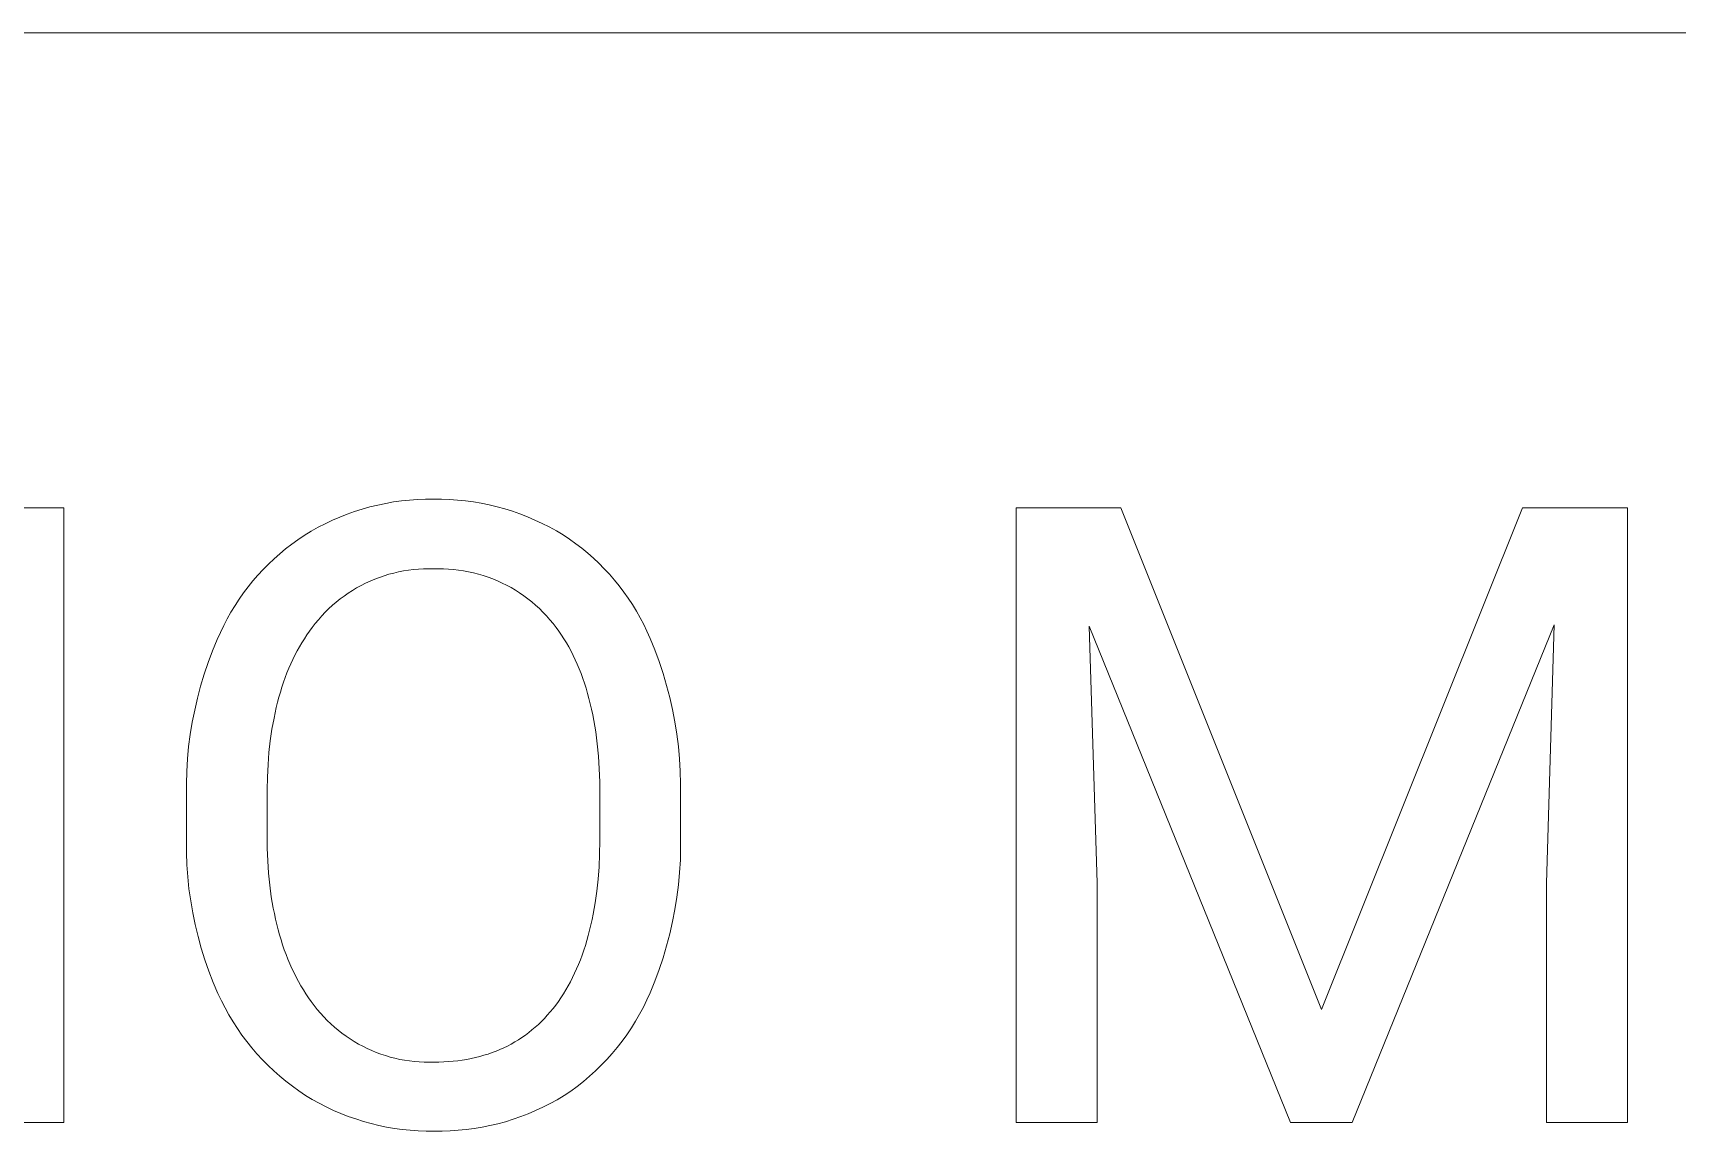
# Model space of a CAD drawing. Header units: millimetres. Extents: x 4001 to 9794, y -321 to 3726.
# Drawn here: x 8150.6 to 8297.4, y 228.2 to 326.2 of the extents above; entities that cross this region are included whole.
import ezdxf

# ---------------------------------------------------------------- set-up
doc = ezdxf.new("R2010")
doc.units = ezdxf.units.MM
doc.header["$MEASUREMENT"] = 0
doc.layers.add('Domyślny', color=7, linetype='Continuous', true_color=0x000000)

msp = doc.modelspace()

# ---------------------------------------------------------------- linework, layer by layer
at = {"layer": 'Domyślny', "color": 18, "lineweight": 15, "true_color": 0x000000}
for p, q in [((9788.8, 326.17), (7605.14, 326.17)), ((8146.2, 283.81), (8153.39, 283.81)), ((8153.39, 283.81), (8153.39, 228.95)), ((8178.67, 283.24), (8179.34, 283.47)), ((8179.34, 283.47), (8180.02, 283.69)), ((8180.02, 283.69), (8180.71, 283.88)), ((8180.71, 283.88), (8181.41, 284.05)), ((8181.41, 284.05), (8182.11, 284.19)), ((8182.11, 284.19), (8182.81, 284.32)), ((8182.81, 284.32), (8183.52, 284.41)), ((8183.52, 284.41), (8184.23, 284.49)), ((8184.23, 284.49), (8184.94, 284.53)), ((8184.94, 284.53), (8185.66, 284.56)), ((8185.66, 284.56), (8186.37, 284.56)), ((8186.37, 284.56), (8187.09, 284.56)), ((8187.09, 284.56), (8187.8, 284.53)), ((8187.8, 284.53), (8188.52, 284.49)), ((8188.52, 284.49), (8189.23, 284.41)), ((8189.23, 284.41), (8189.94, 284.32)), ((8189.94, 284.32), (8190.65, 284.2)), ((8190.65, 284.2), (8191.35, 284.06)), ((8191.35, 284.06), (8192.05, 283.89)), ((8192.05, 283.89), (8192.74, 283.7)), ((8192.74, 283.7), (8193.42, 283.49)), ((8193.42, 283.49), (8194.1, 283.25)), ((8238.4, 228.95), (8238.4, 283.81)), ((8238.4, 283.81), (8247.73, 283.81)), ((8247.73, 283.81), (8265.67, 239.05)), ((8265.67, 239.05), (8283.59, 283.81)), ((8283.59, 283.81), (8292.99, 283.81)), ((8292.99, 283.81), (8292.99, 228.95)), ((8175.45, 281.71), (8176.07, 282.06)), ((8176.07, 282.06), (8176.7, 282.38)), ((8176.7, 282.38), (8177.35, 282.69)), ((8177.35, 282.69), (8178.01, 282.97)), ((8178.01, 282.97), (8178.67, 283.24)), ((8194.1, 283.25), (8194.77, 282.99)), ((8194.77, 282.99), (8195.43, 282.71)), ((8195.43, 282.71), (8196.08, 282.41)), ((8196.08, 282.41), (8196.72, 282.09)), ((8196.72, 282.09), (8197.35, 281.74)), ((8173.18, 280.14), (8173.72, 280.55)), ((8173.72, 280.55), (8174.27, 280.95)), ((8174.27, 280.95), (8174.84, 281.34)), ((8174.84, 281.34), (8175.45, 281.71)), ((8197.35, 281.74), (8197.96, 281.38)), ((8197.96, 281.38), (8198.53, 281)), ((8198.53, 281), (8199.08, 280.6)), ((8199.08, 280.6), (8199.62, 280.19)), ((8171.65, 278.78), (8172.15, 279.25)), ((8172.15, 279.25), (8172.66, 279.7)), ((8172.66, 279.7), (8173.18, 280.14)), ((8199.62, 280.19), (8200.15, 279.76)), ((8200.15, 279.76), (8200.66, 279.31)), ((8200.66, 279.31), (8201.15, 278.85)), ((8170.26, 277.28), (8170.71, 277.79)), ((8170.71, 277.79), (8171.17, 278.29)), ((8171.17, 278.29), (8171.65, 278.78)), ((8181.55, 277.59), (8181.13, 277.44)), ((8181.97, 277.74), (8181.55, 277.59)), ((8182.4, 277.87), (8181.97, 277.74)), ((8182.83, 277.98), (8182.4, 277.87)), ((8183.26, 278.08), (8182.83, 277.98)), ((8183.7, 278.17), (8183.26, 278.08)), ((8184.14, 278.23), (8183.7, 278.17)), ((8184.59, 278.29), (8184.14, 278.23)), ((8185.03, 278.33), (8184.59, 278.29)), ((8185.48, 278.35), (8185.03, 278.33)), ((8185.92, 278.36), (8185.48, 278.35)), ((8186.37, 278.35), (8185.92, 278.36)), ((8186.82, 278.36), (8186.37, 278.35)), ((8187.27, 278.35), (8186.82, 278.36)), ((8187.72, 278.33), (8187.27, 278.35)), ((8188.17, 278.3), (8187.72, 278.33)), ((8188.62, 278.25), (8188.17, 278.3)), ((8189.07, 278.18), (8188.62, 278.25)), ((8189.51, 278.1), (8189.07, 278.18)), ((8189.95, 278), (8189.51, 278.1)), ((8190.39, 277.88), (8189.95, 278)), ((8190.82, 277.76), (8190.39, 277.88)), ((8191.25, 277.61), (8190.82, 277.76)), ((8191.67, 277.45), (8191.25, 277.61)), ((8192.09, 277.28), (8191.67, 277.45)), ((8201.15, 278.85), (8201.63, 278.36)), ((8201.63, 278.36), (8202.1, 277.87)), ((8202.1, 277.87), (8202.54, 277.35)), ((8169.03, 275.65), (8169.43, 276.2)), ((8169.43, 276.2), (8169.84, 276.75)), ((8169.84, 276.75), (8170.26, 277.28)), ((8178.76, 276.19), (8178.4, 275.93)), ((8179.14, 276.43), (8178.76, 276.19)), ((8179.52, 276.66), (8179.14, 276.43)), ((8179.91, 276.87), (8179.52, 276.66)), ((8180.31, 277.07), (8179.91, 276.87)), ((8180.72, 277.26), (8180.31, 277.07)), ((8181.13, 277.44), (8180.72, 277.26)), ((8192.5, 277.09), (8192.09, 277.28)), ((8192.9, 276.89), (8192.5, 277.09)), ((8193.3, 276.68), (8192.9, 276.89)), ((8193.69, 276.45), (8193.3, 276.68)), ((8194.07, 276.21), (8193.69, 276.45)), ((8194.44, 275.95), (8194.07, 276.21)), ((8202.54, 277.35), (8202.97, 276.83)), ((8202.97, 276.83), (8203.38, 276.28)), ((8203.38, 276.28), (8203.77, 275.73)), ((8168.3, 274.49), (8168.66, 275.08)), ((8168.66, 275.08), (8169.03, 275.65)), ((8177.02, 274.79), (8176.7, 274.48)), ((8177.35, 275.1), (8177.02, 274.79)), ((8177.69, 275.39), (8177.35, 275.1)), ((8178.04, 275.67), (8177.69, 275.39)), ((8178.4, 275.93), (8178.04, 275.67)), ((8194.8, 275.68), (8194.44, 275.95)), ((8195.16, 275.4), (8194.8, 275.68)), ((8195.5, 275.11), (8195.16, 275.4)), ((8195.83, 274.81), (8195.5, 275.11)), ((8196.15, 274.49), (8195.83, 274.81)), ((8203.77, 275.73), (8204.15, 275.16)), ((8204.15, 275.16), (8204.5, 274.58)), ((8204.5, 274.58), (8204.84, 273.99)), ((8167.36, 272.68), (8167.65, 273.3)), ((8167.65, 273.3), (8167.97, 273.9)), ((8167.97, 273.9), (8168.3, 274.49)), ((8175.55, 273.12), (8175.31, 272.79)), ((8175.82, 273.47), (8175.55, 273.12)), ((8176.1, 273.82), (8175.82, 273.47)), ((8176.4, 274.15), (8176.1, 273.82)), ((8176.7, 274.48), (8176.4, 274.15)), ((8196.47, 274.16), (8196.15, 274.49)), ((8196.76, 273.82), (8196.47, 274.16)), ((8197.05, 273.48), (8196.76, 273.82)), ((8197.33, 273.12), (8197.05, 273.48)), ((8197.57, 272.79), (8197.33, 273.12)), ((8204.84, 273.99), (8205.15, 273.39)), ((8205.15, 273.39), (8205.44, 272.78)), ((8262.88, 228.95), (8244.92, 273.25)), ((8244.92, 273.25), (8245.63, 250.32)), ((8286.43, 273.37), (8268.41, 228.95)), ((8285.75, 250.32), (8286.43, 273.37)), ((8166.66, 271.04), (8167.08, 272.06)), ((8167.08, 272.06), (8167.36, 272.68)), ((8174.63, 271.76), (8174.41, 271.4)), ((8174.85, 272.11), (8174.63, 271.76)), ((8175.07, 272.46), (8174.85, 272.11)), ((8175.31, 272.79), (8175.07, 272.46)), ((8197.8, 272.45), (8197.57, 272.79)), ((8198.03, 272.11), (8197.8, 272.45)), ((8198.24, 271.75), (8198.03, 272.11)), ((8198.45, 271.39), (8198.24, 271.75)), ((8205.44, 272.78), (8205.72, 272.15)), ((8205.72, 272.15), (8206.14, 271.12)), ((8166.27, 270), (8166.66, 271.04)), ((8173.82, 270.27), (8173.64, 269.88)), ((8174.01, 270.65), (8173.82, 270.27)), ((8174.21, 271.03), (8174.01, 270.65)), ((8174.41, 271.4), (8174.21, 271.03)), ((8198.66, 271.01), (8198.45, 271.39)), ((8198.85, 270.63), (8198.66, 271.01)), ((8199.04, 270.24), (8198.85, 270.63)), ((8199.22, 269.84), (8199.04, 270.24)), ((8206.14, 271.12), (8206.52, 270.08)), ((8165.59, 267.9), (8165.91, 268.96)), ((8165.91, 268.96), (8166.27, 270)), ((8173.14, 268.65), (8172.99, 268.23)), ((8173.3, 269.07), (8173.14, 268.65)), ((8173.47, 269.48), (8173.3, 269.07)), ((8173.64, 269.88), (8173.47, 269.48)), ((8199.39, 269.43), (8199.22, 269.84)), ((8199.55, 269.01), (8199.39, 269.43)), ((8199.71, 268.58), (8199.55, 269.01)), ((8206.52, 270.08), (8206.87, 269.03)), ((8206.87, 269.03), (8207.19, 267.96)), ((8165.3, 266.83), (8165.59, 267.9)), ((8172.71, 267.35), (8172.58, 266.9)), ((8172.84, 267.79), (8172.71, 267.35)), ((8172.99, 268.23), (8172.84, 267.79)), ((8199.86, 268.14), (8199.71, 268.58)), ((8200, 267.7), (8199.86, 268.14)), ((8200.14, 267.24), (8200, 267.7)), ((8200.26, 266.78), (8200.14, 267.24)), ((8207.19, 267.96), (8207.47, 266.89)), ((8164.84, 264.67), (8165.06, 265.76)), ((8165.06, 265.76), (8165.3, 266.83)), ((8172.34, 265.98), (8172.23, 265.51)), ((8172.46, 266.45), (8172.34, 265.98)), ((8172.58, 266.9), (8172.46, 266.45)), ((8200.38, 266.3), (8200.26, 266.78)), ((8200.49, 265.82), (8200.38, 266.3)), ((8200.6, 265.33), (8200.49, 265.82)), ((8207.47, 266.89), (8207.72, 265.8)), ((8207.72, 265.8), (8207.93, 264.71)), ((8164.66, 263.58), (8164.84, 264.67)), ((8172.14, 265.03), (8171.96, 264.04)), ((8172.23, 265.51), (8172.14, 265.03)), ((8200.69, 264.83), (8200.6, 265.33)), ((8200.86, 263.81), (8200.69, 264.83)), ((8207.93, 264.71), (8208.1, 263.61)), ((8164.52, 262.49), (8164.66, 263.58)), ((8171.81, 263.02), (8171.69, 261.97)), ((8171.96, 264.04), (8171.81, 263.02)), ((8201, 262.75), (8200.86, 263.81)), ((8208.1, 263.61), (8208.24, 262.51)), ((8164.35, 260.28), (8164.42, 261.39)), ((8164.42, 261.39), (8164.52, 262.49)), ((8171.69, 261.97), (8171.61, 260.89)), ((8201.11, 261.65), (8201, 262.75)), ((8201.18, 260.52), (8201.11, 261.65)), ((8208.24, 262.51), (8208.35, 261.4)), ((8208.35, 261.4), (8208.41, 260.3)), ((8164.32, 259.18), (8164.35, 260.28)), ((8171.61, 260.89), (8171.55, 259.78)), ((8201.23, 259.35), (8201.18, 260.52)), ((8208.41, 260.3), (8208.44, 259.18)), ((8164.32, 258.07), (8164.32, 259.18)), ((8171.55, 259.78), (8171.52, 258.63)), ((8171.52, 258.63), (8171.52, 254.6)), ((8201.24, 258.15), (8201.23, 259.35)), ((8208.44, 259.18), (8208.44, 258.07)), ((8164.32, 254.12), (8164.32, 258.07)), ((8201.24, 254.08), (8201.24, 258.15)), ((8208.44, 258.07), (8208.44, 254.6)), ((8164.33, 253.04), (8164.32, 254.12)), ((8171.52, 254.6), (8171.53, 253.43)), ((8201.21, 252.91), (8201.24, 254.08)), ((8208.44, 254.6), (8208.44, 253.49)), ((8164.37, 251.96), (8164.33, 253.04)), ((8171.53, 253.43), (8171.58, 252.3)), ((8201.16, 251.77), (8201.21, 252.91)), ((8208.44, 253.49), (8208.42, 252.38)), ((8164.44, 250.88), (8164.37, 251.96)), ((8171.58, 252.3), (8171.66, 251.2)), ((8171.66, 251.2), (8171.76, 250.13)), ((8201.07, 250.66), (8201.16, 251.77)), ((8208.35, 251.27), (8208.25, 250.17)), ((8208.42, 252.38), (8208.35, 251.27)), ((8164.55, 249.8), (8164.44, 250.88)), ((8164.7, 248.73), (8164.55, 249.8)), ((8171.76, 250.13), (8171.9, 249.09)), ((8200.81, 248.56), (8200.95, 249.59)), ((8200.95, 249.59), (8201.07, 250.66)), ((8208.25, 250.17), (8208.11, 249.07)), ((8245.63, 250.32), (8245.63, 228.95)), ((8285.75, 228.95), (8285.75, 250.32)), ((8164.88, 247.67), (8164.7, 248.73)), ((8171.9, 249.09), (8171.98, 248.58)), ((8171.98, 248.58), (8172.07, 248.08)), ((8200.63, 247.55), (8200.81, 248.56)), ((8208.11, 249.07), (8207.93, 247.97)), ((8165.1, 246.61), (8164.88, 247.67)), ((8172.07, 248.08), (8172.17, 247.59)), ((8172.17, 247.59), (8172.27, 247.1)), ((8172.27, 247.1), (8172.38, 246.63)), ((8172.38, 246.63), (8172.5, 246.16)), ((8200.43, 246.59), (8200.54, 247.07)), ((8200.54, 247.07), (8200.63, 247.55)), ((8207.72, 246.88), (8207.48, 245.8)), ((8207.93, 247.97), (8207.72, 246.88)), ((8165.36, 245.56), (8165.1, 246.61)), ((8165.64, 244.52), (8165.36, 245.56)), ((8172.5, 246.16), (8172.63, 245.7)), ((8172.63, 245.7), (8172.77, 245.25)), ((8172.77, 245.25), (8172.91, 244.81)), ((8199.94, 244.75), (8200.07, 245.2)), ((8200.07, 245.2), (8200.2, 245.65)), ((8200.2, 245.65), (8200.32, 246.11)), ((8200.32, 246.11), (8200.43, 246.59)), ((8207.48, 245.8), (8207.19, 244.72)), ((8165.97, 243.48), (8165.64, 244.52)), ((8172.91, 244.81), (8173.06, 244.37)), ((8173.06, 244.37), (8173.22, 243.94)), ((8173.22, 243.94), (8173.38, 243.52)), ((8199.49, 243.47), (8199.65, 243.89)), ((8199.65, 243.89), (8199.8, 244.32)), ((8199.8, 244.32), (8199.94, 244.75)), ((8207.19, 244.72), (8206.88, 243.66)), ((8166.32, 242.46), (8165.97, 243.48)), ((8166.71, 241.46), (8166.32, 242.46)), ((8173.38, 243.52), (8173.56, 243.11)), ((8173.56, 243.11), (8173.74, 242.7)), ((8173.74, 242.7), (8173.93, 242.31)), ((8173.93, 242.31), (8174.13, 241.92)), ((8198.79, 241.88), (8198.98, 242.27)), ((8198.98, 242.27), (8199.16, 242.66)), ((8199.16, 242.66), (8199.33, 243.06)), ((8199.33, 243.06), (8199.49, 243.47)), ((8206.52, 242.61), (8206.14, 241.57)), ((8206.88, 243.66), (8206.52, 242.61)), ((8167.14, 240.46), (8166.71, 241.46)), ((8174.13, 241.92), (8174.33, 241.54)), ((8174.33, 241.54), (8174.54, 241.16)), ((8174.54, 241.16), (8174.76, 240.8)), ((8174.76, 240.8), (8174.99, 240.44)), ((8197.98, 240.43), (8198.19, 240.78)), ((8198.19, 240.78), (8198.4, 241.14)), ((8198.4, 241.14), (8198.6, 241.51)), ((8198.6, 241.51), (8198.79, 241.88)), ((8206.14, 241.57), (8205.72, 240.54)), ((8167.44, 239.81), (8167.14, 240.46)), ((8167.77, 239.18), (8167.44, 239.81)), ((8174.99, 240.44), (8175.23, 240.09)), ((8175.23, 240.09), (8175.47, 239.75)), ((8175.47, 239.75), (8175.73, 239.39)), ((8175.73, 239.39), (8176, 239.05)), ((8197.05, 239.13), (8197.29, 239.44)), ((8197.29, 239.44), (8197.53, 239.76)), ((8197.53, 239.76), (8197.76, 240.09)), ((8197.76, 240.09), (8197.98, 240.43)), ((8205.43, 239.89), (8205.12, 239.24)), ((8205.72, 240.54), (8205.43, 239.89)), ((8168.12, 238.55), (8167.77, 239.18)), ((8168.48, 237.94), (8168.12, 238.55)), ((8168.87, 237.34), (8168.48, 237.94)), ((8176, 239.05), (8176.29, 238.71)), ((8176.29, 238.71), (8176.58, 238.39)), ((8176.58, 238.39), (8176.89, 238.07)), ((8176.89, 238.07), (8177.2, 237.77)), ((8195.74, 237.71), (8196.01, 237.97)), ((8196.01, 237.97), (8196.28, 238.25)), ((8196.28, 238.25), (8196.54, 238.53)), ((8196.54, 238.53), (8196.8, 238.82)), ((8196.8, 238.82), (8197.05, 239.13)), ((8204.42, 237.99), (8204.05, 237.39)), ((8204.78, 238.61), (8204.42, 237.99)), ((8205.12, 239.24), (8204.78, 238.61)), ((8169.28, 236.76), (8168.87, 237.34)), ((8169.71, 236.18), (8169.28, 236.76)), ((8177.2, 237.77), (8177.53, 237.47)), ((8177.53, 237.47), (8177.87, 237.19)), ((8177.87, 237.19), (8178.21, 236.92)), ((8178.21, 236.92), (8178.57, 236.66)), ((8178.57, 236.66), (8178.93, 236.42)), ((8178.93, 236.42), (8179.3, 236.18)), ((8193.96, 236.34), (8194.27, 236.54)), ((8194.27, 236.54), (8194.58, 236.75)), ((8194.58, 236.75), (8194.88, 236.98)), ((8194.88, 236.98), (8195.17, 237.21)), ((8195.17, 237.21), (8195.46, 237.45)), ((8195.46, 237.45), (8195.74, 237.71)), ((8203.65, 236.79), (8203.23, 236.22)), ((8204.05, 237.39), (8203.65, 236.79)), ((8170.16, 235.63), (8169.71, 236.18)), ((8170.62, 235.08), (8170.16, 235.63)), ((8171.11, 234.56), (8170.62, 235.08)), ((8179.3, 236.18), (8179.68, 235.96)), ((8179.68, 235.96), (8180.07, 235.76)), ((8180.07, 235.76), (8180.46, 235.56)), ((8180.46, 235.56), (8180.86, 235.38)), ((8180.86, 235.38), (8181.27, 235.21)), ((8181.27, 235.21), (8181.68, 235.06)), ((8181.68, 235.06), (8182.1, 234.92)), ((8182.1, 234.92), (8182.52, 234.8)), ((8190.51, 234.84), (8190.88, 234.95)), ((8190.88, 234.95), (8191.25, 235.06)), ((8191.25, 235.06), (8191.61, 235.19)), ((8191.61, 235.19), (8191.96, 235.32)), ((8191.96, 235.32), (8192.31, 235.47)), ((8192.31, 235.47), (8192.65, 235.62)), ((8192.65, 235.62), (8192.99, 235.78)), ((8192.99, 235.78), (8193.32, 235.96)), ((8193.32, 235.96), (8193.64, 236.14)), ((8193.64, 236.14), (8193.96, 236.34)), ((8202.33, 235.1), (8201.85, 234.57)), ((8202.79, 235.65), (8202.33, 235.1)), ((8203.23, 236.22), (8202.79, 235.65)), ((8171.61, 234.05), (8171.11, 234.56)), ((8172.13, 233.56), (8171.61, 234.05)), ((8172.66, 233.08), (8172.13, 233.56)), ((8182.52, 234.8), (8182.94, 234.69)), ((8182.94, 234.69), (8183.37, 234.59)), ((8183.37, 234.59), (8183.8, 234.51)), ((8183.8, 234.51), (8184.24, 234.45)), ((8184.24, 234.45), (8184.67, 234.4)), ((8184.67, 234.4), (8185.11, 234.36)), ((8185.11, 234.36), (8185.55, 234.34)), ((8185.55, 234.34), (8185.99, 234.34)), ((8185.99, 234.34), (8186.43, 234.35)), ((8186.43, 234.35), (8186.86, 234.35)), ((8186.86, 234.35), (8187.29, 234.37)), ((8187.29, 234.37), (8187.72, 234.39)), ((8187.72, 234.39), (8188.14, 234.43)), ((8188.14, 234.43), (8188.55, 234.47)), ((8188.55, 234.47), (8188.95, 234.53)), ((8188.95, 234.53), (8189.35, 234.59)), ((8189.35, 234.59), (8189.74, 234.66)), ((8189.74, 234.66), (8190.13, 234.75)), ((8190.13, 234.75), (8190.51, 234.84)), ((8200.85, 233.56), (8200.32, 233.08)), ((8201.36, 234.06), (8200.85, 233.56)), ((8201.85, 234.57), (8201.36, 234.06)), ((8173.21, 232.63), (8172.66, 233.08)), ((8173.78, 232.19), (8173.21, 232.63)), ((8174.36, 231.77), (8173.78, 232.19)), ((8199.21, 232.18), (8198.63, 231.76)), ((8199.77, 232.62), (8199.21, 232.18)), ((8200.32, 233.08), (8199.77, 232.62)), ((8174.95, 231.38), (8174.36, 231.77)), ((8175.56, 231.01), (8174.95, 231.38)), ((8176.18, 230.67), (8175.56, 231.01)), ((8176.81, 230.34), (8176.18, 230.67)), ((8196.8, 230.64), (8196.15, 230.32)), ((8197.42, 230.99), (8196.8, 230.64)), ((8198.04, 231.36), (8197.42, 230.99)), ((8198.63, 231.76), (8198.04, 231.36)), ((8177.46, 230.04), (8176.81, 230.34)), ((8178.11, 229.76), (8177.46, 230.04)), ((8178.77, 229.5), (8178.11, 229.76)), ((8179.44, 229.27), (8178.77, 229.5)), ((8180.12, 229.05), (8179.44, 229.27)), ((8180.8, 228.86), (8180.12, 229.05)), ((8192.81, 229.03), (8192.12, 228.84)), ((8193.49, 229.24), (8192.81, 229.03)), ((8194.17, 229.48), (8193.49, 229.24)), ((8194.84, 229.74), (8194.17, 229.48)), ((8195.5, 230.02), (8194.84, 229.74)), ((8196.15, 230.32), (8195.5, 230.02)), ((8153.39, 228.95), (8146.12, 228.95)), ((8181.49, 228.7), (8180.8, 228.86)), ((8182.19, 228.55), (8181.49, 228.7)), ((8182.89, 228.43), (8182.19, 228.55)), ((8183.59, 228.34), (8182.89, 228.43)), ((8184.3, 228.27), (8183.59, 228.34)), ((8185.01, 228.22), (8184.3, 228.27)), ((8185.72, 228.19), (8185.01, 228.22)), ((8186.43, 228.19), (8185.72, 228.19)), ((8187.15, 228.19), (8186.43, 228.19)), ((8187.86, 228.21), (8187.15, 228.19)), ((8188.58, 228.26), (8187.86, 228.21)), ((8189.29, 228.33), (8188.58, 228.26)), ((8190.01, 228.42), (8189.29, 228.33)), ((8190.71, 228.54), (8190.01, 228.42)), ((8191.42, 228.68), (8190.71, 228.54)), ((8192.12, 228.84), (8191.42, 228.68)), ((8245.63, 228.95), (8238.4, 228.95)), ((8268.41, 228.95), (8262.88, 228.95)), ((8292.99, 228.95), (8285.75, 228.95))]:
    msp.add_line(p, q, dxfattribs=at)

doc.saveas('drawing.dxf')
